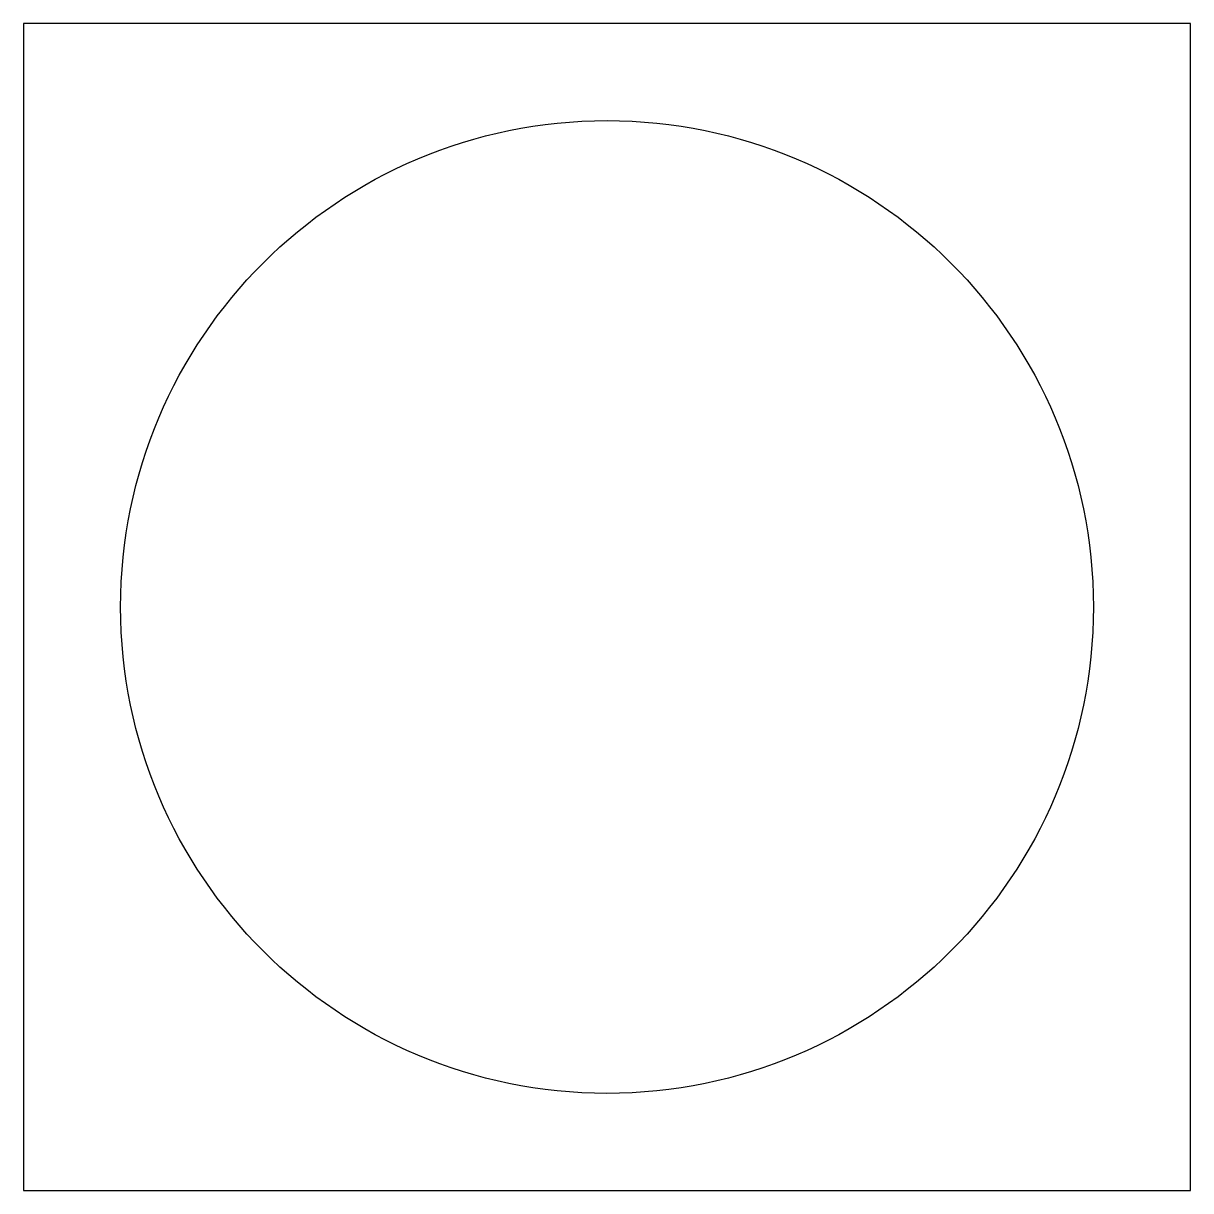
# Model space of a CAD drawing. Header units: millimetres. Extents: x -1.2 to 1.2, y 0 to 2.4.
import ezdxf

# ---------------------------------------------------------------- set-up
doc = ezdxf.new("R2010")
doc.units = ezdxf.units.MM
doc.layers.add('jidou1', color=3, linetype='Continuous')
doc.layers.add('KEISO', color=7, linetype='Continuous')

msp = doc.modelspace()

# ---------------------------------------------------------------- linework, layer by layer
at = {"layer": 'jidou1', "color": 3, "linetype": 'Continuous'}
msp.add_lwpolyline([(-1.2, 0), (1.2, 0), (1.2, 2.4), (-1.2, 2.4)], close=True, dxfattribs=at)
at = {"layer": 'KEISO', "color": 3}
msp.add_circle((0, 1.2), 1, dxfattribs=at)

doc.saveas('drawing.dxf')
